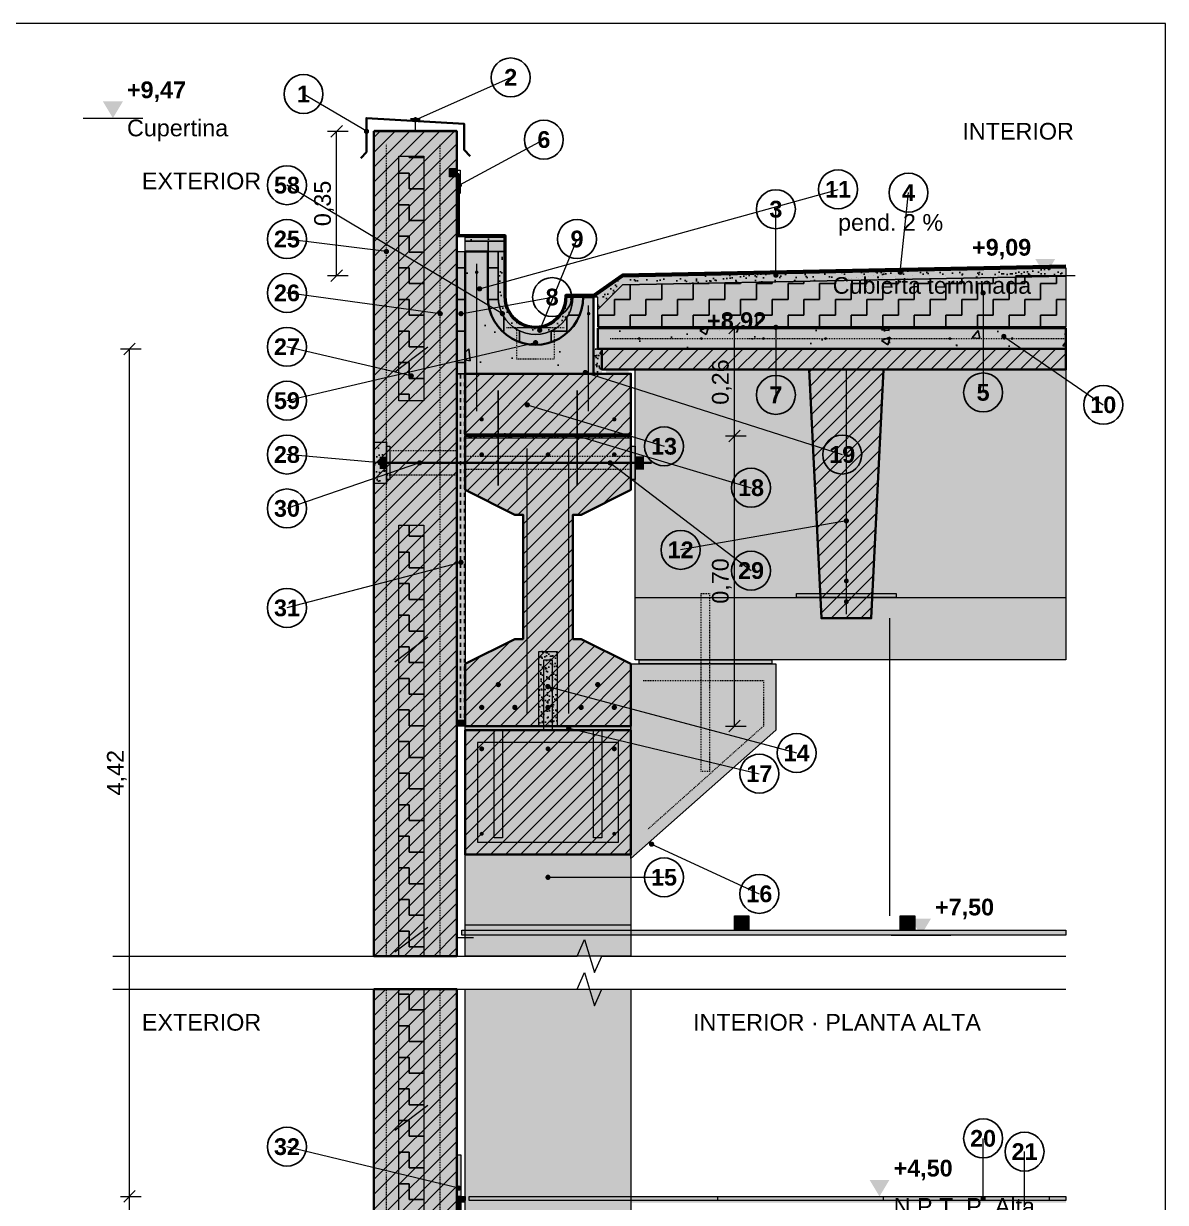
# Model space of a CAD drawing. Header units: millimetres. Extents: x 0 to 297, y 0 to 420.
# Drawn here: x 159.2 to 297, y 277.8 to 420 of the extents above; entities that cross this region are included whole.
import ezdxf
from ezdxf.enums import TextEntityAlignment as Align

# ---------------------------------------------------------------- set-up
doc = ezdxf.new("R2010")
doc.units = ezdxf.units.MM
doc.linetypes.add('DASHED', pattern=[1.524, 1.27, -0.254])
for name, color, linetype in [('0-MARCO-A3', 7, 'Continuous'), ('1-CORTE-ARMADURAS', 14, 'Continuous'), ('1-CORTE-CONTORNOS', 7, 'Continuous'), ('1-CORTE-OCULTO', 8, 'Continuous'), ('1-CORTE-RAYADOS', 8, 'Continuous'), ('1-CORTE-RELLENOS', 9, 'Continuous'), ('1-CORTE-VISTA', 8, 'Continuous'), ('3-COTAS-NIVELES', 7, 'Continuous'), ('3-TEXTOS', 7, 'Continuous')]:
    doc.layers.add(name, color=color, linetype=linetype)
doc.styles.add('ARIAL', font='arial.ttf')
doc.styles.add('ARIAL-NEGRITA', font='arialbd.ttf')

msp = doc.modelspace()

# ---------------------------------------------------------------- hatches: boundary and pattern name
at = {"layer": '1-CORTE-ARMADURAS', "true_color": 0x7a1f1f}
h = msp.add_hatch(color=26, dxfattribs=at)
h.dxf.hatch_style = 1
edge = h.paths.add_edge_path()
edge.add_arc((213.9, 390), 0.22, 0, 360)
h = msp.add_hatch(color=26, dxfattribs=at)
h.dxf.hatch_style = 1
edge = h.paths.add_edge_path()
edge.add_arc((227.4, 385), 0.22, 0, 360)
h = msp.add_hatch(color=26, dxfattribs=at)
h.dxf.hatch_style = 1
edge = h.paths.add_edge_path()
edge.add_arc((233.5, 382), 0.17, 0, 360)
h = msp.add_hatch(color=26, dxfattribs=at)
h.dxf.hatch_style = 1
edge = h.paths.add_edge_path()
edge.add_arc((241, 382), 0.17, 0, 360)
h = msp.add_hatch(color=26, dxfattribs=at)
h.dxf.hatch_style = 1
edge = h.paths.add_edge_path()
edge.add_arc((248.5, 382), 0.17, 0, 360)
h = msp.add_hatch(color=26, dxfattribs=at)
h.dxf.hatch_style = 1
edge = h.paths.add_edge_path()
edge.add_arc((256, 382), 0.17, 0, 360)
h = msp.add_hatch(color=26, dxfattribs=at)
h.dxf.hatch_style = 1
edge = h.paths.add_edge_path()
edge.add_arc((263.5, 382), 0.17, 0, 360)
h = msp.add_hatch(color=26, dxfattribs=at)
h.dxf.hatch_style = 1
edge = h.paths.add_edge_path()
edge.add_arc((271, 382), 0.17, 0, 360)
h = msp.add_hatch(color=26, dxfattribs=at)
h.dxf.hatch_style = 1
edge = h.paths.add_edge_path()
edge.add_arc((278.5, 382), 0.17, 0, 360)
h = msp.add_hatch(color=26, dxfattribs=at)
h.dxf.hatch_style = 1
edge = h.paths.add_edge_path()
edge.add_arc((214.5, 372.25), 0.26, 0, 360)
h = msp.add_hatch(color=26, dxfattribs=at)
h.dxf.hatch_style = 1
edge = h.paths.add_edge_path()
edge.add_arc((230.5, 372.25), 0.26, 0, 360)
h = msp.add_hatch(color=26, dxfattribs=at)
h.dxf.hatch_style = 1
edge = h.paths.add_edge_path()
edge.add_arc((214.5, 368), 0.28, 0, 360)
h = msp.add_hatch(color=26, dxfattribs=at)
h.dxf.hatch_style = 1
edge = h.paths.add_edge_path()
edge.add_arc((222.5, 368), 0.28, 0, 360)
h = msp.add_hatch(color=26, dxfattribs=at)
h.dxf.hatch_style = 1
edge = h.paths.add_edge_path()
edge.add_arc((230.5, 368), 0.28, 0, 360)
at = {"layer": '1-CORTE-ARMADURAS', "true_color": 0x000000}
h = msp.add_hatch(color=18, dxfattribs=at)
h.dxf.hatch_style = 1
edge = h.paths.add_edge_path()
edge.add_arc((258.5, 352.75), 0.3, 0, 360)
h = msp.add_hatch(color=18, dxfattribs=at)
h.dxf.hatch_style = 1
edge = h.paths.add_edge_path()
edge.add_arc((258.5, 350.25), 0.3, 0, 360)
h = msp.add_hatch(color=18, dxfattribs=at)
h.dxf.hatch_style = 1
edge = h.paths.add_edge_path()
edge.add_arc((216.5, 340.25), 0.32, 0, 360)
h = msp.add_hatch(color=18, dxfattribs=at)
h.dxf.hatch_style = 1
edge = h.paths.add_edge_path()
edge.add_arc((228.5, 340.25), 0.32, 0, 360)
h = msp.add_hatch(color=18, dxfattribs=at)
h.dxf.hatch_style = 1
edge = h.paths.add_edge_path()
edge.add_arc((214.5, 337.5), 0.32, 0, 360)
h = msp.add_hatch(color=18, dxfattribs=at)
h.dxf.hatch_style = 1
edge = h.paths.add_edge_path()
edge.add_arc((218.5, 337.5), 0.32, 0, 360)
h = msp.add_hatch(color=18, dxfattribs=at)
h.dxf.hatch_style = 1
edge = h.paths.add_edge_path()
edge.add_arc((222.5, 337.5), 0.32, 0, 360)
h = msp.add_hatch(color=18, dxfattribs=at)
h.dxf.hatch_style = 1
edge = h.paths.add_edge_path()
edge.add_arc((226.5, 337.5), 0.32, 0, 360)
h = msp.add_hatch(color=18, dxfattribs=at)
h.dxf.hatch_style = 1
edge = h.paths.add_edge_path()
edge.add_arc((230.5, 337.5), 0.32, 0, 360)
at = {"layer": '1-CORTE-ARMADURAS', "true_color": 0x7a1f1f}
h = msp.add_hatch(color=26, dxfattribs=at)
h.dxf.hatch_style = 1
edge = h.paths.add_edge_path()
edge.add_arc((214.5, 332.5), 0.3, 0, 360)
h = msp.add_hatch(color=26, dxfattribs=at)
h.dxf.hatch_style = 1
edge = h.paths.add_edge_path()
edge.add_arc((222.5, 332.5), 0.3, 0, 360)
h = msp.add_hatch(color=26, dxfattribs=at)
h.dxf.hatch_style = 1
edge = h.paths.add_edge_path()
edge.add_arc((230.5, 332.5), 0.3, 0, 360)
h = msp.add_hatch(color=26, dxfattribs=at)
h.dxf.hatch_style = 1
edge = h.paths.add_edge_path()
edge.add_arc((214.5, 322.25), 0.24, 0, 360)
h = msp.add_hatch(color=26, dxfattribs=at)
h.dxf.hatch_style = 1
edge = h.paths.add_edge_path()
edge.add_arc((230.5, 322.25), 0.24, 0, 360)
at = {"layer": '1-CORTE-RAYADOS'}
h = msp.add_hatch(dxfattribs=at)
h.set_pattern_fill('ANSI31', color=8, scale=0.4)
h.paths.add_polyline_path([(201.5, 407), (211.5, 407), (211.5, 307.5), (201.5, 307.5)])
h = msp.add_hatch(dxfattribs=at)
h.set_pattern_fill('ZIGZAG', color=8, scale=0.3, angle=90)
h.paths.add_polyline_path([(204.5, 404), (207.5, 404), (207.5, 374.5), (204.5, 374.5)])
h = msp.add_hatch(dxfattribs=at)
h.set_pattern_fill('AR-SAND', color=8, scale=0.03)
h.paths.add_polyline_path([(212.5, 394.25), (217.25, 394.25), (217.25, 393.75), (212.5, 393.75)])
h = msp.add_hatch(dxfattribs=at)
h.set_pattern_fill('ZIGZAG', color=8, scale=0.3)
h.paths.add_polyline_path([(212.5, 393.75), (217.25, 393.75), (217.25, 392.5), (212.5, 392.5)])
h = msp.add_hatch(dxfattribs=at)
h.set_pattern_fill('ZIGZAG', color=8, scale=0.3, angle=90)
h.paths.add_polyline_path([(211.5, 392.5), (212.5, 392.5), (212.5, 377.75), (211.5, 377.75)])
h = msp.add_hatch(dxfattribs=at)
h.set_pattern_fill('AR-CONC', color=8, scale=0.06)
h.paths.add_polyline_path([(212.5, 392.5), (215.25, 392.5), (215.25, 387), (215.3, 386.25), (215.45, 385.51), (215.69, 384.8), (216.02, 384.12), (216.44, 383.5), (216.93, 382.93), (217.5, 382.44), (218.12, 382.02), (218.8, 381.69), (219.51, 381.45), (220.25, 381.3), (221, 381.25), (221.75, 381.3), (222.49, 381.45), (223.2, 381.69), (223.88, 382.02), (224.5, 382.44), (225.07, 382.93), (225.56, 383.5), (225.98, 384.12), (226.31, 384.8), (226.55, 385.51), (226.7, 386.25), (226.75, 387), (228, 387), (228, 377.75), (212.5, 377.75)])
h = msp.add_hatch(dxfattribs=at)
h.set_pattern_fill('ZIGZAG', color=8, scale=0.3)
h.paths.add_polyline_path([(226.7, 386.25), (226.55, 385.51), (226.31, 384.8), (225.98, 384.12), (225.56, 383.5), (225.07, 382.93), (224.5, 382.44), (223.88, 382.02), (223.2, 381.69), (222.49, 381.45), (221.75, 381.3), (221, 381.25), (220.25, 381.3), (219.51, 381.45), (218.8, 381.69), (218.12, 382.02), (217.5, 382.44), (216.93, 382.93), (216.44, 383.5), (216.02, 384.12), (215.69, 384.8), (215.45, 385.51), (215.3, 386.25), (215.25, 387), (215.25, 392.5), (216.5, 392.5), (216.5, 387), (216.54, 386.41), (216.65, 385.84), (216.84, 385.28), (217.1, 384.75), (217.43, 384.26), (217.82, 383.82), (218.26, 383.43), (218.75, 383.1), (219.28, 382.84), (219.84, 382.65), (220.41, 382.54), (221, 382.5), (221.59, 382.54), (222.16, 382.65), (222.72, 382.84), (223.25, 383.1), (223.74, 383.43), (224.18, 383.82), (224.57, 384.26), (224.9, 384.75), (225.16, 385.28), (225.35, 385.84), (225.46, 386.41), (225.5, 387), (226.75, 387)])
h = msp.add_hatch(dxfattribs=at)
h.set_pattern_fill('AR-SAND', color=8, scale=0.03)
h.paths.add_polyline_path([(225.46, 386.41), (225.35, 385.84), (225.16, 385.28), (224.9, 384.75), (224.57, 384.26), (224.18, 383.82), (223.74, 383.43), (223.25, 383.1), (222.72, 382.84), (222.16, 382.65), (221.59, 382.54), (221, 382.5), (220.41, 382.54), (219.84, 382.65), (219.28, 382.84), (218.75, 383.1), (218.26, 383.43), (217.82, 383.82), (217.43, 384.26), (217.1, 384.75), (216.84, 385.28), (216.65, 385.84), (216.54, 386.41), (216.5, 387), (216.5, 392.5), (217.25, 392.5), (217.25, 387), (217.28, 386.51), (217.38, 386.03), (217.54, 385.56), (217.75, 385.12), (218.02, 384.72), (218.35, 384.35), (218.72, 384.02), (219.12, 383.75), (219.56, 383.54), (220.03, 383.38), (220.51, 383.28), (221, 383.25), (221.49, 383.28), (221.97, 383.38), (222.44, 383.54), (222.88, 383.75), (223.28, 384.02), (223.65, 384.35), (223.98, 384.72), (224.25, 385.12), (224.46, 385.56), (224.62, 386.03), (224.72, 386.51), (224.75, 387), (225.5, 387)])
h = msp.add_hatch(dxfattribs=at)
h.set_pattern_fill('AR-SAND', color=8, scale=0.03)
h.paths.add_polyline_path([(228.5, 387), (228, 387), (231.5, 389.46), (285, 390.53), (285, 389.53), (231.5, 388.46), (228.5, 385.5)])
h = msp.add_hatch(dxfattribs=at)
h.set_pattern_fill('ZIGZAG', color=8, scale=0.3)
h.paths.add_polyline_path([(228.5, 385.5), (231.5, 388.46), (285, 389.53), (285, 383.4), (228.5, 383.4)])
h = msp.add_hatch(dxfattribs=at)
h.set_pattern_fill('AR-CONC', color=8, scale=0.06)
h.paths.add_polyline_path([(228.5, 383.25), (285, 383.25), (285, 380.75), (228.5, 380.75)])
h = msp.add_hatch(dxfattribs=at)
h.set_pattern_fill('AR-SAND', color=8, scale=0.02)
h.paths.add_polyline_path([(228, 380.75), (229, 380.75), (229, 377.75), (228, 377.75)])
h = msp.add_hatch(dxfattribs=at)
h.set_pattern_fill('ANSI31', color=8, scale=0.4)
h.paths.add_polyline_path([(229, 380.75), (285, 380.75), (285, 378.25), (229, 378.25)])
h = msp.add_hatch(dxfattribs=at)
h.set_pattern_fill('INSUL', color=8, scale=0.15, angle=90)
h.paths.add_polyline_path([(211.5, 377.75), (212.5, 377.75), (212.5, 335.25), (211.5, 335.25)])
h = msp.add_hatch(dxfattribs=at)
h.set_pattern_fill('ANSI31', color=8, scale=0.4)
h.paths.add_polyline_path([(212.5, 377.75), (232.5, 377.75), (232.5, 370.4), (212.5, 370.4)])
h = msp.add_hatch(dxfattribs=at)
h.set_pattern_fill('ANSI31', color=8, scale=0.4)
h.paths.add_polyline_path([(263, 378.25), (261.5, 348.25), (255.5, 348.25), (254, 378.25)])
h = msp.add_hatch(dxfattribs=at)
h.set_pattern_fill('AR-SAND', color=8, scale=0.02)
h.paths.add_polyline_path([(212.5, 370.5), (232.5, 370.5), (232.5, 370), (212.5, 370)])
h = msp.add_hatch(dxfattribs=at)
h.set_pattern_fill('ANSI31', color=8, scale=0.4)
h.paths.add_polyline_path([(212.5, 342.75), (218.5, 345.75), (219.5, 345.75), (219.5, 360.75), (218.5, 360.75), (212.5, 363.75), (212.5, 370.25), (232.5, 370.25), (232.5, 363.75), (226.5, 360.75), (225.5, 360.75), (225.5, 345.75), (226.5, 345.75), (232.5, 342.75), (232.5, 335.25), (212.5, 335.25)])
h = msp.add_hatch(dxfattribs=at)
h.set_pattern_fill('AR-SAND', color=8, scale=0.03)
h.paths.add_polyline_path([(201.5, 369.5), (203, 369.5), (203, 364.5), (201.5, 364.5)])
h = msp.add_hatch(dxfattribs=at)
h.set_pattern_fill('ZIGZAG', color=8, scale=0.3, angle=90)
h.paths.add_polyline_path([(204.5, 359.5), (207.5, 359.5), (207.5, 307.5), (204.5, 307.5)])
h = msp.add_hatch(dxfattribs=at)
h.set_pattern_fill('AR-SAND', color=8, scale=0.02)
h.paths.add_polyline_path([(221.4, 344.25), (223.6, 344.25), (223.6, 335.25), (221.4, 335.25)])
h = msp.add_hatch(dxfattribs=at)
h.set_pattern_fill('ANSI31', color=8, scale=0.4)
h.paths.add_polyline_path([(212.5, 334.75), (232.5, 334.75), (232.5, 319.75), (212.5, 319.75)])
h = msp.add_hatch(dxfattribs=at)
h.set_pattern_fill('ANSI31', color=8, scale=0.4)
h.paths.add_polyline_path([(201.5, 303.5), (211.5, 303.5), (211.5, 202.5), (201.5, 202.5)])
h = msp.add_hatch(dxfattribs=at)
h.set_pattern_fill('ZIGZAG', color=8, scale=0.3, angle=90)
h.paths.add_polyline_path([(204.5, 303.5), (207.5, 303.5), (207.5, 268), (204.5, 268)])
h = msp.add_hatch(dxfattribs=at)
h.set_pattern_fill('ZIGZAG', color=8, scale=0.3, angle=90)
h.paths.add_polyline_path([(211.5, 278.5), (212, 278.5), (212, 276.75), (211.5, 276.75)])
at = {"layer": '1-CORTE-RELLENOS', "true_color": 0x222222}
h = msp.add_hatch(color=250, dxfattribs=at)
h.dxf.hatch_style = 1
h.paths.add_polyline_path([(205.9, 408.6), (207.1, 408.6), (207.1, 408.3), (205.9, 408.3)])
at = {"layer": '1-CORTE-RELLENOS', "true_color": 0x888888}
h = msp.add_hatch(color=252, dxfattribs=at)
h.dxf.hatch_style = 1
h.paths.add_polyline_path([(201.5, 407.3), (211.5, 407.3), (211.5, 407), (201.5, 407)])
at = {"layer": '1-CORTE-RELLENOS', "true_color": 0xd3d6d9}
h = msp.add_hatch(color=254, dxfattribs=at)
h.dxf.hatch_style = 1
h.paths.add_polyline_path([(201.5, 407), (211.5, 407), (211.5, 307.5), (201.5, 307.5)])
at = {"layer": '1-CORTE-RELLENOS', "true_color": 0xfff5bf}
h = msp.add_hatch(color=254, dxfattribs=at)
h.dxf.hatch_style = 1
h.paths.add_polyline_path([(204.5, 404), (207.5, 404), (207.5, 374.5), (204.5, 374.5)])
at = {"layer": '1-CORTE-RELLENOS', "true_color": 0x222222}
h = msp.add_hatch(color=250, dxfattribs=at)
h.dxf.hatch_style = 1
h.paths.add_polyline_path([(210.65, 402.45), (211.45, 402.45), (211.45, 401.55), (210.65, 401.55)])
at = {"layer": '1-CORTE-RELLENOS', "true_color": 0xe9e9e9}
h = msp.add_hatch(color=254, dxfattribs=at)
h.dxf.hatch_style = 1
h.paths.add_polyline_path([(212.5, 394.25), (217.25, 394.25), (217.25, 393.75), (212.5, 393.75)])
at = {"layer": '1-CORTE-RELLENOS', "true_color": 0xfff5bf}
h = msp.add_hatch(color=254, dxfattribs=at)
h.dxf.hatch_style = 1
h.paths.add_polyline_path([(212.5, 393.75), (217.25, 393.75), (217.25, 392.5), (212.5, 392.5)])
h = msp.add_hatch(color=254, dxfattribs=at)
h.dxf.hatch_style = 1
h.paths.add_polyline_path([(211.5, 392.5), (212.5, 392.5), (212.5, 377.75), (211.5, 377.75)])
at = {"layer": '1-CORTE-RELLENOS', "true_color": 0xdedad2}
h = msp.add_hatch(color=254, dxfattribs=at)
h.dxf.hatch_style = 1
h.paths.add_polyline_path([(212.5, 392.5), (215.25, 392.5), (215.25, 387), (215.3, 386.25), (215.45, 385.51), (215.69, 384.8), (216.02, 384.12), (216.44, 383.5), (216.93, 382.93), (217.5, 382.44), (218.12, 382.02), (218.8, 381.69), (219.51, 381.45), (220.25, 381.3), (221, 381.25), (221.75, 381.3), (222.49, 381.45), (223.2, 381.69), (223.88, 382.02), (224.5, 382.44), (225.07, 382.93), (225.56, 383.5), (225.98, 384.12), (226.31, 384.8), (226.55, 385.51), (226.7, 386.25), (226.75, 387), (228, 387), (228, 377.75), (212.5, 377.75)])
at = {"layer": '1-CORTE-RELLENOS', "true_color": 0xfff5bf}
h = msp.add_hatch(color=254, dxfattribs=at)
h.dxf.hatch_style = 1
h.paths.add_polyline_path([(226.7, 386.25), (226.55, 385.51), (226.31, 384.8), (225.98, 384.12), (225.56, 383.5), (225.07, 382.93), (224.5, 382.44), (223.88, 382.02), (223.2, 381.69), (222.49, 381.45), (221.75, 381.3), (221, 381.25), (220.25, 381.3), (219.51, 381.45), (218.8, 381.69), (218.12, 382.02), (217.5, 382.44), (216.93, 382.93), (216.44, 383.5), (216.02, 384.12), (215.69, 384.8), (215.45, 385.51), (215.3, 386.25), (215.25, 387), (215.25, 392.5), (216.5, 392.5), (216.5, 387), (216.54, 386.41), (216.65, 385.84), (216.84, 385.28), (217.1, 384.75), (217.43, 384.26), (217.82, 383.82), (218.26, 383.43), (218.75, 383.1), (219.28, 382.84), (219.84, 382.65), (220.41, 382.54), (221, 382.5), (221.59, 382.54), (222.16, 382.65), (222.72, 382.84), (223.25, 383.1), (223.74, 383.43), (224.18, 383.82), (224.57, 384.26), (224.9, 384.75), (225.16, 385.28), (225.35, 385.84), (225.46, 386.41), (225.5, 387), (226.75, 387)])
at = {"layer": '1-CORTE-RELLENOS', "true_color": 0xe9e9e9}
h = msp.add_hatch(color=254, dxfattribs=at)
h.dxf.hatch_style = 1
h.paths.add_polyline_path([(225.46, 386.41), (225.35, 385.84), (225.16, 385.28), (224.9, 384.75), (224.57, 384.26), (224.18, 383.82), (223.74, 383.43), (223.25, 383.1), (222.72, 382.84), (222.16, 382.65), (221.59, 382.54), (221, 382.5), (220.41, 382.54), (219.84, 382.65), (219.28, 382.84), (218.75, 383.1), (218.26, 383.43), (217.82, 383.82), (217.43, 384.26), (217.1, 384.75), (216.84, 385.28), (216.65, 385.84), (216.54, 386.41), (216.5, 387), (216.5, 392.5), (217.25, 392.5), (217.25, 387), (217.28, 386.51), (217.38, 386.03), (217.54, 385.56), (217.75, 385.12), (218.02, 384.72), (218.35, 384.35), (218.72, 384.02), (219.12, 383.75), (219.56, 383.54), (220.03, 383.38), (220.51, 383.28), (221, 383.25), (221.49, 383.28), (221.97, 383.38), (222.44, 383.54), (222.88, 383.75), (223.28, 384.02), (223.65, 384.35), (223.98, 384.72), (224.25, 385.12), (224.46, 385.56), (224.62, 386.03), (224.72, 386.51), (224.75, 387), (225.5, 387)])
h = msp.add_hatch(color=254, dxfattribs=at)
h.dxf.hatch_style = 1
h.paths.add_polyline_path([(228.5, 387), (228, 387), (231.5, 389.46), (285, 390.53), (285, 389.53), (231.5, 388.46), (228.5, 385.5)])
at = {"layer": '1-CORTE-RELLENOS', "true_color": 0xfff5bf}
h = msp.add_hatch(color=254, dxfattribs=at)
h.dxf.hatch_style = 1
h.paths.add_polyline_path([(228.5, 385.5), (231.5, 388.46), (285, 389.53), (285, 383.4), (228.5, 383.4)])
at = {"layer": '1-CORTE-RELLENOS', "true_color": 0x000000}
h = msp.add_hatch(color=18, dxfattribs=at)
h.dxf.hatch_style = 1
h.paths.add_polyline_path([(228.5, 383.4), (285, 383.4), (285, 383.25), (228.5, 383.25)])
at = {"layer": '1-CORTE-RELLENOS', "true_color": 0xdedad2}
h = msp.add_hatch(color=254, dxfattribs=at)
h.dxf.hatch_style = 1
h.paths.add_polyline_path([(228.5, 383.25), (285, 383.25), (285, 380.75), (228.5, 380.75)])
at = {"layer": '1-CORTE-RELLENOS', "true_color": 0xbdbdbd}
h = msp.add_hatch(color=9, dxfattribs=at)
h.dxf.hatch_style = 1
h.paths.add_polyline_path([(228, 380.75), (229, 380.75), (229, 377.75), (228, 377.75)])
at = {"layer": '1-CORTE-RELLENOS', "true_color": 0xd3d6d9}
h = msp.add_hatch(color=254, dxfattribs=at)
h.dxf.hatch_style = 1
h.paths.add_polyline_path([(229, 380.75), (285, 380.75), (285, 378.25), (229, 378.25)])
at = {"layer": '1-CORTE-RELLENOS', "true_color": 0xfbe2a8}
h = msp.add_hatch(color=41, dxfattribs=at)
h.dxf.hatch_style = 1
h.paths.add_polyline_path([(211.5, 377.75), (212.5, 377.75), (212.5, 335.25), (211.5, 335.25)])
at = {"layer": '1-CORTE-RELLENOS', "true_color": 0xd3d6d9}
h = msp.add_hatch(color=254, dxfattribs=at)
h.dxf.hatch_style = 1
h.paths.add_polyline_path([(212.5, 377.75), (232.5, 377.75), (232.5, 370.4), (212.5, 370.4)])
at = {"layer": '1-CORTE-RELLENOS', "true_color": 0x111111}
h = msp.add_hatch(color=250, dxfattribs=at)
h.dxf.hatch_style = 1
h.paths.add_polyline_path([(229.5, 378.25), (232.25, 378.25), (232.25, 377.75), (229.5, 377.75)])
at = {"layer": '1-CORTE-RELLENOS', "true_color": 0xe9ebed}
h = msp.add_hatch(color=7, dxfattribs=at)
h.dxf.hatch_style = 1
h.paths.add_polyline_path([(233, 378.25), (285, 378.25), (285, 343.25), (233, 343.25)])
at = {"layer": '1-CORTE-RELLENOS', "true_color": 0xd3d6d9}
h = msp.add_hatch(color=254, dxfattribs=at)
h.dxf.hatch_style = 1
h.paths.add_polyline_path([(263, 378.25), (261.5, 348.25), (255.5, 348.25), (254, 378.25)])
at = {"layer": '1-CORTE-RELLENOS', "true_color": 0xbdbdbd}
h = msp.add_hatch(color=9, dxfattribs=at)
h.dxf.hatch_style = 1
h.paths.add_polyline_path([(212.5, 370.5), (232.5, 370.5), (232.5, 370), (212.5, 370)])
at = {"layer": '1-CORTE-RELLENOS', "true_color": 0xd3d6d9}
h = msp.add_hatch(color=254, dxfattribs=at)
h.dxf.hatch_style = 1
h.paths.add_polyline_path([(212.5, 342.75), (218.5, 345.75), (219.5, 345.75), (219.5, 360.75), (218.5, 360.75), (212.5, 363.75), (212.5, 370.25), (232.5, 370.25), (232.5, 363.75), (226.5, 360.75), (225.5, 360.75), (225.5, 345.75), (226.5, 345.75), (232.5, 342.75), (232.5, 335.25), (212.5, 335.25)])
at = {"layer": '1-CORTE-RELLENOS', "true_color": 0xe9e9e9}
h = msp.add_hatch(color=254, dxfattribs=at)
h.dxf.hatch_style = 1
h.paths.add_polyline_path([(201.5, 369.5), (203, 369.5), (203, 364.5), (201.5, 364.5)])
at = {"layer": '1-CORTE-RELLENOS', "true_color": 0x3b3b3b}
h = msp.add_hatch(color=250, dxfattribs=at)
h.dxf.hatch_style = 1
h.paths.add_polyline_path([(203, 369), (203.4, 369), (203.4, 365), (203, 365)])
at = {"layer": '1-CORTE-RELLENOS', "true_color": 0x111111}
h = msp.add_hatch(color=250, dxfattribs=at)
h.dxf.hatch_style = 1
h.paths.add_polyline_path([(211.6, 369), (212.4, 369), (212.4, 365), (211.6, 365)])
at = {"layer": '1-CORTE-RELLENOS', "true_color": 0x3b3b3b}
h = msp.add_hatch(color=250, dxfattribs=at)
h.dxf.hatch_style = 1
h.paths.add_polyline_path([(232.5, 369), (233, 369), (233, 365), (232.5, 365)])
at = {"layer": '1-CORTE-RELLENOS', "true_color": 0x222222}
h = msp.add_hatch(color=250, dxfattribs=at)
h.dxf.hatch_style = 1
h.paths.add_polyline_path([(202.2, 367.75), (203, 367.75), (203, 366.25), (202.2, 366.25)])
h = msp.add_hatch(color=250, dxfattribs=at)
h.dxf.hatch_style = 1
h.paths.add_polyline_path([(233, 367.8), (234.1, 367.8), (234.1, 366.2), (233, 366.2)])
at = {"layer": '1-CORTE-RELLENOS', "true_color": 0xfff5bf}
h = msp.add_hatch(color=254, dxfattribs=at)
h.dxf.hatch_style = 1
h.paths.add_polyline_path([(204.5, 359.5), (207.5, 359.5), (207.5, 307.5), (204.5, 307.5)])
at = {"layer": '1-CORTE-RELLENOS', "true_color": 0x111111}
h = msp.add_hatch(color=250, dxfattribs=at)
h.dxf.hatch_style = 1
h.paths.add_polyline_path([(252.5, 351.25), (264.5, 351.25), (264.5, 350.75), (252.5, 350.75)])
at = {"layer": '1-CORTE-RELLENOS', "true_color": 0xbdbdbd}
h = msp.add_hatch(color=9, dxfattribs=at)
h.dxf.hatch_style = 1
h.paths.add_polyline_path([(221.4, 344.25), (223.6, 344.25), (223.6, 335.25), (221.4, 335.25)])
at = {"layer": '1-CORTE-RELLENOS', "true_color": 0x3b3b3b}
h = msp.add_hatch(color=250, dxfattribs=at)
h.dxf.hatch_style = 1
h.paths.add_polyline_path([(222, 343.25), (223, 343.25), (223, 334.75), (222, 334.75)])
at = {"layer": '1-CORTE-RELLENOS', "true_color": 0x111111}
h = msp.add_hatch(color=250, dxfattribs=at)
h.dxf.hatch_style = 1
h.paths.add_polyline_path([(233.5, 343.25), (249.5, 343.25), (249.5, 342.75), (233.5, 342.75)])
at = {"layer": '1-CORTE-RELLENOS', "true_color": 0xe3e6e8}
h = msp.add_hatch(color=254, dxfattribs=at)
h.dxf.hatch_style = 1
h.paths.add_polyline_path([(250, 342.75), (250, 334.75), (232.5, 319.25), (232.5, 342.75)])
at = {"layer": '1-CORTE-RELLENOS', "true_color": 0x111111}
h = msp.add_hatch(color=250, dxfattribs=at)
h.dxf.hatch_style = 1
h.paths.add_polyline_path([(211.5, 336), (212.5, 336), (212.5, 335.25), (211.5, 335.25)])
h = msp.add_hatch(color=250, dxfattribs=at)
h.dxf.hatch_style = 1
h.paths.add_polyline_path([(212.5, 335.25), (232.5, 335.25), (232.5, 334.75), (212.5, 334.75)])
at = {"layer": '1-CORTE-RELLENOS', "true_color": 0xd3d6d9}
h = msp.add_hatch(color=254, dxfattribs=at)
h.dxf.hatch_style = 1
h.paths.add_polyline_path([(212.5, 334.75), (232.5, 334.75), (232.5, 319.75), (212.5, 319.75)])
at = {"layer": '1-CORTE-RELLENOS', "true_color": 0x3b3b3b}
h = msp.add_hatch(color=250, dxfattribs=at)
h.dxf.hatch_style = 1
h.paths.add_polyline_path([(216, 334.75), (217, 334.75), (217, 321.75), (216, 321.75)])
h = msp.add_hatch(color=250, dxfattribs=at)
h.dxf.hatch_style = 1
h.paths.add_polyline_path([(228, 334.75), (229, 334.75), (229, 321.75), (228, 321.75)])
at = {"layer": '1-CORTE-RELLENOS', "true_color": 0xeceeef}
h = msp.add_hatch(color=7, dxfattribs=at)
h.dxf.hatch_style = 1
h.paths.add_polyline_path([(212.5, 319.75), (232.5, 319.75), (232.5, 307.5), (212.5, 307.5)])
at = {"layer": '1-CORTE-RELLENOS', "true_color": 0x9aa3ab}
h = msp.add_hatch(color=253, dxfattribs=at)
h.dxf.hatch_style = 1
h.paths.add_polyline_path([(245, 312.35), (246.75, 312.35), (246.75, 310.62), (245, 310.62)])
h = msp.add_hatch(color=253, dxfattribs=at)
h.dxf.hatch_style = 1
h.paths.add_polyline_path([(265, 312.35), (266.75, 312.35), (266.75, 310.62), (265, 310.62)])
at = {"layer": '1-CORTE-RELLENOS', "true_color": 0xf2f2f2}
h = msp.add_hatch(color=7, dxfattribs=at)
h.dxf.hatch_style = 1
h.paths.add_polyline_path([(212.1, 310.62), (285, 310.62), (285, 310), (212.1, 310)])
at = {"layer": '1-CORTE-RELLENOS', "true_color": 0xd3d6d9}
h = msp.add_hatch(color=254, dxfattribs=at)
h.dxf.hatch_style = 1
h.paths.add_polyline_path([(201.5, 303.5), (211.5, 303.5), (211.5, 202.5), (201.5, 202.5)])
at = {"layer": '1-CORTE-RELLENOS', "true_color": 0xfff5bf}
h = msp.add_hatch(color=254, dxfattribs=at)
h.dxf.hatch_style = 1
h.paths.add_polyline_path([(204.5, 303.5), (207.5, 303.5), (207.5, 268), (204.5, 268)])
at = {"layer": '1-CORTE-RELLENOS', "true_color": 0xeceeef}
h = msp.add_hatch(color=7, dxfattribs=at)
h.dxf.hatch_style = 1
h.paths.add_polyline_path([(212.5, 303.5), (232.5, 303.5), (232.5, 276.75), (212.5, 276.75)])
at = {"layer": '1-CORTE-RELLENOS', "true_color": 0xcdbb9c}
h = msp.add_hatch(color=9, dxfattribs=at)
h.dxf.hatch_style = 1
h.paths.add_polyline_path([(211.5, 283.5), (212, 283.5), (212, 278.5), (211.5, 278.5)])
at = {"layer": '1-CORTE-RELLENOS', "true_color": 0xfff5bf}
h = msp.add_hatch(color=254, dxfattribs=at)
h.dxf.hatch_style = 1
h.paths.add_polyline_path([(211.5, 278.5), (212, 278.5), (212, 276.75), (211.5, 276.75)])
at = {"layer": '1-CORTE-RELLENOS', "true_color": 0x111111}
h = msp.add_hatch(color=250, dxfattribs=at)
h.dxf.hatch_style = 1
h.paths.add_polyline_path([(211.5, 278.5), (212, 278.5), (212, 278), (211.5, 278)])
at = {"layer": '1-CORTE-RELLENOS', "true_color": 0xcdbb9c}
h = msp.add_hatch(color=9, dxfattribs=at)
h.dxf.hatch_style = 1
h.paths.add_polyline_path([(212, 278.5), (212.5, 278.5), (212.5, 278), (212, 278)])
at = {"layer": '1-CORTE-RELLENOS', "true_color": 0x8d8d8d}
h = msp.add_hatch(color=252, dxfattribs=at)
h.dxf.hatch_style = 1
h.paths.add_polyline_path([(212, 278), (212.5, 278), (212.5, 277.75), (212, 277.75)])
at = {"layer": '1-CORTE-RELLENOS', "true_color": 0xcdbb9c}
h = msp.add_hatch(color=9, dxfattribs=at)
h.dxf.hatch_style = 1
h.paths.add_polyline_path([(213, 278.5), (285, 278.5), (285, 278), (213, 278)])
at = {"layer": '1-CORTE-RELLENOS', "true_color": 0x8d8d8d}
h = msp.add_hatch(color=252, dxfattribs=at)
h.dxf.hatch_style = 1
h.paths.add_polyline_path([(213, 278), (285, 278), (285, 277.75), (213, 277.75)])
at = {"layer": '3-COTAS-NIVELES'}
h = msp.add_hatch(color=7, dxfattribs=at)
h.dxf.hatch_style = 1
h.paths.add_polyline_path([(170, 408.6), (168.8, 410.6), (171.2, 410.6)])
h = msp.add_hatch(color=7, dxfattribs=at)
h.dxf.hatch_style = 1
h.paths.add_polyline_path([(282.5, 389.6), (281.3, 391.6), (283.7, 391.6)])
h = msp.add_hatch(color=7, dxfattribs=at)
h.dxf.hatch_style = 1
h.paths.add_polyline_path([(240, 380.75), (238.8, 382.75), (241.2, 382.75)])
h = msp.add_hatch(color=7, dxfattribs=at)
h.dxf.hatch_style = 1
h.paths.add_polyline_path([(267.5, 310), (266.3, 312), (268.7, 312)])
h = msp.add_hatch(color=7, dxfattribs=at)
h.dxf.hatch_style = 1
h.paths.add_polyline_path([(262.5, 278.5), (261.3, 280.5), (263.7, 280.5)])
at = {"layer": '3-TEXTOS', "true_color": 0x000000}
h = msp.add_hatch(color=18, dxfattribs=at)
h.dxf.hatch_style = 1
edge = h.paths.add_edge_path()
edge.add_arc((206.5, 408.4), 0.32, 0, 360)
h = msp.add_hatch(color=18, dxfattribs=at)
h.dxf.hatch_style = 1
edge = h.paths.add_edge_path()
edge.add_arc((200.6, 407), 0.32, 0, 360)
h = msp.add_hatch(color=18, dxfattribs=at)
h.dxf.hatch_style = 1
edge = h.paths.add_edge_path()
edge.add_arc((211.8, 400.5), 0.32, 0, 360)
h = msp.add_hatch(color=18, dxfattribs=at)
h.dxf.hatch_style = 1
edge = h.paths.add_edge_path()
edge.add_arc((203, 392.5), 0.32, 0, 360)
h = msp.add_hatch(color=18, dxfattribs=at)
h.dxf.hatch_style = 1
edge = h.paths.add_edge_path()
edge.add_arc((250, 389.65), 0.32, 0, 360)
h = msp.add_hatch(color=18, dxfattribs=at)
h.dxf.hatch_style = 1
edge = h.paths.add_edge_path()
edge.add_arc((265, 390), 0.32, 0, 360)
h = msp.add_hatch(color=18, dxfattribs=at)
h.dxf.hatch_style = 1
edge = h.paths.add_edge_path()
edge.add_arc((214.25, 388), 0.32, 0, 360)
h = msp.add_hatch(color=18, dxfattribs=at)
h.dxf.hatch_style = 1
edge = h.paths.add_edge_path()
edge.add_arc((275, 387.5), 0.32, 0, 360)
h = msp.add_hatch(color=18, dxfattribs=at)
h.dxf.hatch_style = 1
edge = h.paths.add_edge_path()
edge.add_arc((209.5, 385), 0.32, 0, 360)
h = msp.add_hatch(color=18, dxfattribs=at)
h.dxf.hatch_style = 1
edge = h.paths.add_edge_path()
edge.add_arc((212, 385), 0.32, 0, 360)
h = msp.add_hatch(color=18, dxfattribs=at)
h.dxf.hatch_style = 1
edge = h.paths.add_edge_path()
edge.add_arc((217, 385), 0.32, 0, 360)
h = msp.add_hatch(color=18, dxfattribs=at)
h.dxf.hatch_style = 1
edge = h.paths.add_edge_path()
edge.add_arc((221.5, 383), 0.32, 0, 360)
h = msp.add_hatch(color=18, dxfattribs=at)
h.dxf.hatch_style = 1
edge = h.paths.add_edge_path()
edge.add_arc((250, 383.35), 0.32, 0, 360)
h = msp.add_hatch(color=18, dxfattribs=at)
h.dxf.hatch_style = 1
edge = h.paths.add_edge_path()
edge.add_arc((221, 381.5), 0.32, 0, 360)
h = msp.add_hatch(color=18, dxfattribs=at)
h.dxf.hatch_style = 1
edge = h.paths.add_edge_path()
edge.add_arc((277.5, 382.25), 0.32, 0, 360)
h = msp.add_hatch(color=18, dxfattribs=at)
h.dxf.hatch_style = 1
edge = h.paths.add_edge_path()
edge.add_arc((206, 377.5), 0.32, 0, 360)
h = msp.add_hatch(color=18, dxfattribs=at)
h.dxf.hatch_style = 1
edge = h.paths.add_edge_path()
edge.add_arc((227, 377.9), 0.32, 0, 360)
h = msp.add_hatch(color=18, dxfattribs=at)
h.dxf.hatch_style = 1
edge = h.paths.add_edge_path()
edge.add_arc((220, 374), 0.32, 0, 360)
h = msp.add_hatch(color=18, dxfattribs=at)
h.dxf.hatch_style = 1
edge = h.paths.add_edge_path()
edge.add_arc((226, 370.25), 0.32, 0, 360)
h = msp.add_hatch(color=18, dxfattribs=at)
h.dxf.hatch_style = 1
edge = h.paths.add_edge_path()
edge.add_arc((202.25, 367), 0.32, 0, 360)
h = msp.add_hatch(color=18, dxfattribs=at)
h.dxf.hatch_style = 1
edge = h.paths.add_edge_path()
edge.add_arc((207, 367), 0.32, 0, 360)
h = msp.add_hatch(color=18, dxfattribs=at)
h.dxf.hatch_style = 1
edge = h.paths.add_edge_path()
edge.add_arc((230, 367), 0.32, 0, 360)
h = msp.add_hatch(color=18, dxfattribs=at)
h.dxf.hatch_style = 1
edge = h.paths.add_edge_path()
edge.add_arc((258.5, 360), 0.32, 0, 360)
h = msp.add_hatch(color=18, dxfattribs=at)
h.dxf.hatch_style = 1
edge = h.paths.add_edge_path()
edge.add_arc((212, 355), 0.32, 0, 360)
h = msp.add_hatch(color=18, dxfattribs=at)
h.dxf.hatch_style = 1
edge = h.paths.add_edge_path()
edge.add_arc((222.5, 340), 0.32, 0, 360)
h = msp.add_hatch(color=18, dxfattribs=at)
h.dxf.hatch_style = 1
edge = h.paths.add_edge_path()
edge.add_arc((225, 335), 0.32, 0, 360)
h = msp.add_hatch(color=18, dxfattribs=at)
h.dxf.hatch_style = 1
edge = h.paths.add_edge_path()
edge.add_arc((235, 321), 0.32, 0, 360)
h = msp.add_hatch(color=18, dxfattribs=at)
h.dxf.hatch_style = 1
edge = h.paths.add_edge_path()
edge.add_arc((222.5, 317), 0.32, 0, 360)
h = msp.add_hatch(color=18, dxfattribs=at)
h.dxf.hatch_style = 1
edge = h.paths.add_edge_path()
edge.add_arc((211.75, 279.5), 0.32, 0, 360)
h = msp.add_hatch(color=18, dxfattribs=at)
h.dxf.hatch_style = 1
edge = h.paths.add_edge_path()
edge.add_arc((275, 278.25), 0.32, 0, 360)

# ---------------------------------------------------------------- linework, layer by layer
at = {"layer": '0-MARCO-A3', "lineweight": 13}
msp.add_lwpolyline([(0, 0), (297, 0), (297, 420), (0, 420)], close=True, dxfattribs=at)
at = {"layer": '1-CORTE-ARMADURAS', "linetype": 'DASHED', "lineweight": 9, "ltscale": 0.08}
for points in [[(203, 307.5), (203, 405.5)], [(209.5, 307.5), (209.5, 405.5)], [(203, 202.5), (203, 303.5)], [(209.5, 202.5), (209.5, 303.5)]]:
    msp.add_lwpolyline(points, dxfattribs=at)
at = {"layer": '1-CORTE-ARMADURAS', "lineweight": 18}
for points in [[(213.9, 373.25), (213.9, 391)], [(227.4, 373.25), (227.4, 386)]]:
    msp.add_lwpolyline(points, dxfattribs=at)
at = {"layer": '1-CORTE-ARMADURAS', "linetype": 'DASHED', "lineweight": 13, "ltscale": 0.08}
for points in [[(230, 382), (285, 382)], [(234, 340.75), (248.5, 340.75), (248.5, 335.25), (234.5, 322.75)]]:
    msp.add_lwpolyline(points, dxfattribs=at)
at = {"layer": '1-CORTE-ARMADURAS', "lineweight": 9}
for points in [[(258.5, 348.75), (258.5, 378.25)], [(220, 336.75), (220, 368.75)], [(225, 336.75), (225, 368.75)]]:
    msp.add_lwpolyline(points, dxfattribs=at)
at = {"layer": '1-CORTE-ARMADURAS', "lineweight": 25}
for points in [[(216.5, 364.25), (216.5, 375.75)], [(226, 364.25), (226, 375.75)]]:
    msp.add_lwpolyline(points, dxfattribs=at)
at = {"layer": '1-CORTE-ARMADURAS', "lineweight": 13}
msp.add_lwpolyline([(214, 321.25), (231, 321.25), (231, 333.25), (214, 333.25), (214, 321.25)], dxfattribs=at)
at = {"layer": '1-CORTE-CONTORNOS', "lineweight": 35}
for points in [[(199.9, 403.75), (200.6, 404.5), (200.6, 408.6), (212.4, 407.9), (212.4, 404.75), (213.1, 404)], [(202, 367), (235, 367)]]:
    msp.add_lwpolyline(points, dxfattribs=at)
at = {"layer": '1-CORTE-CONTORNOS', "lineweight": 18}
for points in [[(206.5, 407), (206.5, 408.5)], [(210.7, 402.3), (211.9, 402.3), (211.9, 399.5)], [(211.5, 313.5), (211.5, 309.75), (213.5, 309.75)]]:
    msp.add_lwpolyline(points, dxfattribs=at)
at = {"layer": '1-CORTE-CONTORNOS', "lineweight": 35}
for points in [[(201.5, 407), (211.5, 407), (211.5, 307.5), (201.5, 307.5)], [(212.5, 392.5), (215.25, 392.5), (215.25, 387), (215.3, 386.25), (215.45, 385.51), (215.69, 384.8), (216.02, 384.12), (216.44, 383.5), (216.93, 382.93), (217.5, 382.44), (218.12, 382.02), (218.8, 381.69), (219.51, 381.45), (220.25, 381.3), (221, 381.25), (221.75, 381.3), (222.49, 381.45), (223.2, 381.69), (223.88, 382.02), (224.5, 382.44), (225.07, 382.93), (225.56, 383.5), (225.98, 384.12), (226.31, 384.8), (226.55, 385.51), (226.7, 386.25), (226.75, 387), (228, 387), (228, 377.75), (212.5, 377.75)], [(228.5, 383.25), (285, 383.25), (285, 380.75), (228.5, 380.75)], [(229, 380.75), (285, 380.75), (285, 378.25), (229, 378.25)], [(212.5, 377.75), (232.5, 377.75), (232.5, 370.4), (212.5, 370.4)], [(263, 378.25), (261.5, 348.25), (255.5, 348.25), (254, 378.25)], [(212.5, 342.75), (218.5, 345.75), (219.5, 345.75), (219.5, 360.75), (218.5, 360.75), (212.5, 363.75), (212.5, 370.25), (232.5, 370.25), (232.5, 363.75), (226.5, 360.75), (225.5, 360.75), (225.5, 345.75), (226.5, 345.75), (232.5, 342.75), (232.5, 335.25), (212.5, 335.25)], [(212.5, 334.75), (232.5, 334.75), (232.5, 319.75), (212.5, 319.75)], [(201.5, 303.5), (211.5, 303.5), (211.5, 202.5), (201.5, 202.5)]]:
    msp.add_lwpolyline(points, close=True, dxfattribs=at)
at = {"layer": '1-CORTE-CONTORNOS', "lineweight": 13}
for points in [[(204.5, 404), (207.5, 404), (207.5, 374.5), (204.5, 374.5)], [(201.5, 369.5), (203, 369.5), (203, 364.5), (201.5, 364.5)], [(204.5, 359.5), (207.5, 359.5), (207.5, 307.5), (204.5, 307.5)], [(204.5, 303.5), (207.5, 303.5), (207.5, 268), (204.5, 268)]]:
    msp.add_lwpolyline(points, close=True, dxfattribs=at)
at = {"layer": '1-CORTE-CONTORNOS', "lineweight": 9}
for points in [[(210.6, 402.5), (211.5, 402.5), (211.5, 401.5), (210.6, 401.5)], [(212.5, 394.25), (217.25, 394.25), (217.25, 393.75), (212.5, 393.75)], [(212.5, 393.75), (217.25, 393.75), (217.25, 392.5), (212.5, 392.5)], [(211.5, 392.5), (212.5, 392.5), (212.5, 377.75), (211.5, 377.75)], [(226.7, 386.25), (226.55, 385.51), (226.31, 384.8), (225.98, 384.12), (225.56, 383.5), (225.07, 382.93), (224.5, 382.44), (223.88, 382.02), (223.2, 381.69), (222.49, 381.45), (221.75, 381.3), (221, 381.25), (220.25, 381.3), (219.51, 381.45), (218.8, 381.69), (218.12, 382.02), (217.5, 382.44), (216.93, 382.93), (216.44, 383.5), (216.02, 384.12), (215.69, 384.8), (215.45, 385.51), (215.3, 386.25), (215.25, 387), (215.25, 392.5), (216.5, 392.5), (216.5, 387), (216.54, 386.41), (216.65, 385.84), (216.84, 385.28), (217.1, 384.75), (217.43, 384.26), (217.82, 383.82), (218.26, 383.43), (218.75, 383.1), (219.28, 382.84), (219.84, 382.65), (220.41, 382.54), (221, 382.5), (221.59, 382.54), (222.16, 382.65), (222.72, 382.84), (223.25, 383.1), (223.74, 383.43), (224.18, 383.82), (224.57, 384.26), (224.9, 384.75), (225.16, 385.28), (225.35, 385.84), (225.46, 386.41), (225.5, 387), (226.75, 387)], [(225.46, 386.41), (225.35, 385.84), (225.16, 385.28), (224.9, 384.75), (224.57, 384.26), (224.18, 383.82), (223.74, 383.43), (223.25, 383.1), (222.72, 382.84), (222.16, 382.65), (221.59, 382.54), (221, 382.5), (220.41, 382.54), (219.84, 382.65), (219.28, 382.84), (218.75, 383.1), (218.26, 383.43), (217.82, 383.82), (217.43, 384.26), (217.1, 384.75), (216.84, 385.28), (216.65, 385.84), (216.54, 386.41), (216.5, 387), (216.5, 392.5), (217.25, 392.5), (217.25, 387), (217.28, 386.51), (217.38, 386.03), (217.54, 385.56), (217.75, 385.12), (218.02, 384.72), (218.35, 384.35), (218.72, 384.02), (219.12, 383.75), (219.56, 383.54), (220.03, 383.38), (220.51, 383.28), (221, 383.25), (221.49, 383.28), (221.97, 383.38), (222.44, 383.54), (222.88, 383.75), (223.28, 384.02), (223.65, 384.35), (223.98, 384.72), (224.25, 385.12), (224.46, 385.56), (224.62, 386.03), (224.72, 386.51), (224.75, 387), (225.5, 387)], [(212.5, 370.5), (232.5, 370.5), (232.5, 370), (212.5, 370)], [(203, 369), (203.4, 369), (203.4, 365), (203, 365)], [(232.5, 369), (233, 369), (233, 365), (232.5, 365)], [(252.5, 351.25), (264.5, 351.25), (264.5, 350.75), (252.5, 350.75)], [(221.4, 344.25), (223.6, 344.25), (223.6, 335.25), (221.4, 335.25)], [(222, 343.25), (223, 343.25), (223, 334.75), (222, 334.75)], [(233.5, 343.25), (249.5, 343.25), (249.5, 342.75), (233.5, 342.75)], [(212.5, 335.25), (232.5, 335.25), (232.5, 334.75), (212.5, 334.75)], [(216, 334.75), (217, 334.75), (217, 321.75), (216, 321.75)], [(228, 334.75), (229, 334.75), (229, 321.75), (228, 321.75)], [(211.5, 283.5), (212, 283.5), (212, 278.5), (211.5, 278.5)], [(211.5, 278.5), (212, 278.5), (212, 276.75), (211.5, 276.75)]]:
    msp.add_lwpolyline(points, close=True, dxfattribs=at)
at = {"layer": '1-CORTE-CONTORNOS', "lineweight": 50}
msp.add_lwpolyline([(285, 390.73), (231.5, 389.66), (228, 387.2), (224.65, 387.2), (224.62, 386.52), (224.53, 386.06), (224.37, 385.6), (224.16, 385.18), (223.9, 384.78), (223.58, 384.42), (223.22, 384.1), (222.82, 383.84), (222.4, 383.63), (221.94, 383.47), (221.48, 383.38), (221, 383.35), (220.52, 383.38), (220.06, 383.47), (219.6, 383.63), (219.18, 383.84), (218.78, 384.1), (218.42, 384.42), (218.1, 384.78), (217.84, 385.18), (217.63, 385.6), (217.47, 386.06), (217.38, 386.52), (217.35, 387.2), (217.35, 394.4), (211.7, 394.4), (211.7, 401.75), (210.7, 402)], dxfattribs=at)
at = {"layer": '1-CORTE-CONTORNOS', "lineweight": 18}
for points in [[(228.5, 387), (228, 387), (231.5, 389.46), (285, 390.53), (285, 389.53), (231.5, 388.46), (228.5, 385.5)], [(228.5, 385.5), (231.5, 388.46), (285, 389.53), (285, 383.4), (228.5, 383.4)], [(211.5, 377.75), (212.5, 377.75), (212.5, 335.25), (211.5, 335.25)], [(250, 342.75), (250, 334.75), (232.5, 319.25), (232.5, 342.75)], [(212.1, 310.62), (285, 310.62), (285, 310), (212.1, 310)], [(212, 278.5), (212.5, 278.5), (212.5, 278), (212, 278)], [(213, 278.5), (285, 278.5), (285, 278), (213, 278)]]:
    msp.add_lwpolyline(points, close=True, dxfattribs=at)
at = {"layer": '1-CORTE-CONTORNOS', "color": 250, "lineweight": 18, "true_color": 0x222222}
for points in [[(204, 378), (208, 381)], [(204, 343), (208, 346)], [(204, 308), (208, 311)], [(204, 286.5), (208, 289.5)]]:
    msp.add_lwpolyline(points, dxfattribs=at)
at = {"layer": '1-CORTE-CONTORNOS', "color": 250, "lineweight": 9, "true_color": 0x444444}
msp.add_lwpolyline([(233, 350.75), (285, 350.75)], dxfattribs=at)
at = {"layer": '1-CORTE-CONTORNOS', "color": 251, "lineweight": 13, "true_color": 0x555555}
msp.add_lwpolyline([(263.75, 312.35), (263.75, 348.25)], dxfattribs=at)
at = {"layer": '1-CORTE-CONTORNOS', "color": 250, "lineweight": 13, "true_color": 0x444444}
msp.add_lwpolyline([(212.5, 311.25), (232.5, 311.25)], dxfattribs=at)
at = {"layer": '1-CORTE-CONTORNOS', "lineweight": 13}
for points in [[(243, 278), (243, 278.5)], [(263, 278), (263, 278.5)], [(283, 278), (283, 278.5)]]:
    msp.add_lwpolyline(points, dxfattribs=at)
at = {"layer": '1-CORTE-OCULTO', "color": 250, "linetype": 'DASHED', "lineweight": 13, "ltscale": 0.08, "true_color": 0x333333}
msp.add_lwpolyline([(217.5, 383.35), (224.5, 383.35)], dxfattribs=at)
at = {"layer": '1-CORTE-OCULTO', "linetype": 'DASHED', "lineweight": 13, "ltscale": 0.08}
for points in [[(218.75, 383.35), (223.25, 383.35), (223.25, 379.5), (218.75, 379.5)], [(241, 351.25), (242, 351.25), (242, 329.75), (241, 329.75)]]:
    msp.add_lwpolyline(points, close=True, dxfattribs=at)
at = {"layer": '1-CORTE-OCULTO', "linetype": 'DASHED', "lineweight": 9, "ltscale": 0.08}
for points in [[(203, 368.5), (211.5, 368.5), (211.5, 365.5), (203, 365.5)], [(212.5, 367.8), (232.5, 367.8), (232.5, 366.2), (212.5, 366.2)]]:
    msp.add_lwpolyline(points, close=True, dxfattribs=at)
at = {"layer": '1-CORTE-VISTA', "lineweight": 13}
for points in [[(233, 378.25), (285, 378.25), (285, 343.25), (233, 343.25)], [(212.5, 319.75), (232.5, 319.75), (232.5, 307.5), (212.5, 307.5)], [(212.5, 303.5), (232.5, 303.5), (232.5, 276.75), (212.5, 276.75)]]:
    msp.add_lwpolyline(points, close=True, dxfattribs=at)
at = {"layer": '1-CORTE-VISTA', "lineweight": 9}
for points in [[(245, 312.35), (246.75, 312.35), (246.75, 310.62), (245, 310.62)], [(265, 312.35), (266.75, 312.35), (266.75, 310.62), (265, 310.62)]]:
    msp.add_lwpolyline(points, close=True, dxfattribs=at)
at = {"layer": '3-TEXTOS', "lineweight": 9}
for p, q in [((206.5, 408.4), (218, 413.5)), ((200.6, 407), (193, 411.5)), ((195.9, 407), (198.4, 407)), ((211.8, 400.5), (222, 406)), ((217, 385), (191, 400.5)), ((214.25, 388), (257.5, 400)), ((265, 390), (266, 399.6)), ((250, 389.65), (250, 397.6)), ((203, 392.5), (191, 394)), ((221.5, 383), (226, 394)), ((195.9, 389.6), (198.4, 389.6)), ((209.5, 385), (191, 387.5)), ((212, 385), (223, 387)), ((275, 387.5), (275, 375.5)), ((243.9, 383.25), (246.4, 383.25)), ((250, 383.35), (250, 375.2)), ((221, 381.5), (191, 374.5)), ((277.5, 382.25), (289.5, 374)), ((170.9, 380.75), (173.4, 380.75)), ((206, 377.5), (191, 381)), ((227, 377.9), (258, 368)), ((220, 374), (236.5, 369)), ((226, 370.25), (247, 364)), ((243.9, 370.25), (246.4, 370.25)), ((243.9, 370.25), (246.4, 370.25)), ((202.25, 367), (191, 368)), ((207, 367), (191, 361.5)), ((230, 367), (247, 354)), ((258.5, 360), (238.5, 356.5)), ((212, 355), (191, 349.5)), ((222.5, 340), (252.5, 332)), ((225, 335), (248, 329.5)), ((243.9, 335.25), (246.4, 335.25)), ((235, 321), (248, 315)), ((222.5, 317), (236.5, 317)), ((211.75, 279.5), (191, 284.5)), ((275, 278.25), (275, 285.5)), ((280, 277.25), (280, 283.9)), ((170.9, 278.5), (173.4, 278.5)), ((170.9, 278.5), (173.4, 278.5))]:
    msp.add_line(p, q, dxfattribs=at)
at = {"layer": '3-TEXTOS', "lineweight": 13}
for p, q in [((166.4, 408.6), (173.6, 408.6)), ((197, 389.6), (197, 407)), ((278.9, 389.6), (286.1, 389.6)), ((245, 370.25), (245, 383.25)), ((172, 278.5), (172, 380.75)), ((236.4, 380.75), (243.6, 380.75)), ((245, 335.25), (245, 370.25)), ((263.9, 310), (271.1, 310)), ((172, 138.5), (172, 278.5)), ((258.9, 278.5), (266.1, 278.5))]:
    msp.add_line(p, q, dxfattribs=at)
at = {"layer": '3-TEXTOS', "lineweight": 25}
for p, q in [((196.3, 406.3), (197.7, 407.7)), ((196.3, 388.9), (197.7, 390.3)), ((244.3, 382.55), (245.7, 383.95)), ((171.3, 380.05), (172.7, 381.45)), ((244.3, 369.55), (245.7, 370.95)), ((244.3, 369.55), (245.7, 370.95)), ((244.3, 334.55), (245.7, 335.95)), ((171.3, 277.8), (172.7, 279.2)), ((171.3, 277.8), (172.7, 279.2))]:
    msp.add_line(p, q, dxfattribs=at)
at = {"layer": '3-TEXTOS', "lineweight": 18}
for points in [[(170, 307.5), (226, 307.5), (226.9, 309.5), (228.1, 305.5), (229, 307.5), (285, 307.5)], [(170, 303.5), (226, 303.5), (226.9, 305.5), (228.1, 301.5), (229, 303.5), (285, 303.5)]]:
    msp.add_lwpolyline(points, dxfattribs=at)
at = {"layer": '3-TEXTOS', "color": 18, "true_color": 0x000000}
for centre in [(218, 413.5), (193, 411.5), (222, 406), (191, 400.5), (257.5, 400), (266, 399.6), (250, 397.6), (191, 394), (226, 394), (191, 387.5), (223, 387), (191, 381), (250, 375.2), (275, 375.5), (191, 374.5), (289.5, 374), (236.5, 369), (191, 368), (258, 368), (247, 364), (191, 361.5), (238.5, 356.5), (247, 354), (191, 349.5), (252.5, 332), (248, 329.5), (236.5, 317), (248, 315), (275, 285.5), (191, 284.5), (280, 283.9)]:
    msp.add_circle(centre, 2.35, dxfattribs=at)

# ---------------------------------------------------------------- texts
at = {"layer": '3-TEXTOS', "style": 'ARIAL-NEGRITA'}
for s, height, p in [('2', 2.02, (218, 412.5)), ('1', 2.02, (193, 410.5)), ('6', 2.02, (222, 405)), ('58', 2.016, (191, 399.5)), ('11', 2.016, (257.5, 399)), ('4', 2.02, (266, 398.6)), ('3', 2.02, (250, 396.6)), ('25', 2.016, (191, 393)), ('9', 2.02, (226, 393)), ('26', 2.016, (191, 386.5)), ('8', 2.02, (223, 386)), ('27', 2.016, (191, 380)), ('59', 2.016, (191, 373.5)), ('7', 2.02, (250, 374.2)), ('5', 2.02, (275, 374.5)), ('10', 2.016, (289.5, 373)), ('13', 2.016, (236.5, 368)), ('28', 2.016, (191, 367)), ('19', 2.016, (258, 367)), ('18', 2.016, (247, 363)), ('30', 2.016, (191, 360.5)), ('12', 2.016, (238.5, 355.5)), ('29', 2.016, (247, 353)), ('31', 2.016, (191, 348.5)), ('14', 2.016, (252.5, 331)), ('17', 2.016, (248, 328.5)), ('15', 2.016, (236.5, 316)), ('16', 2.016, (248, 314)), ('20', 2.016, (275, 284.5)), ('32', 2.016, (191, 283.5)), ('21', 2.016, (280, 282.9))]:
    msp.add_text(s, height=height, dxfattribs=at).set_placement(p, align=Align.CENTER)
at = {"layer": '3-TEXTOS'}
for s, style, p in [('+9,47', 'ARIAL-NEGRITA', (171.7, 411)), ('Cupertina', 'ARIAL', (171.7, 406.4)), ('+8,92', 'ARIAL-NEGRITA', (241.7, 383.15)), ('+7,50', 'ARIAL-NEGRITA', (269.2, 312.4)), ('+4,50', 'ARIAL-NEGRITA', (264.2, 280.9)), ('N.P.T. P. Alta', 'ARIAL', (264.2, 276.3))]:
    msp.add_text(s, height=2.016, dxfattribs=dict(at, style=style)).set_placement(p)
at = {"layer": '3-TEXTOS', "color": 251, "true_color": 0x555555, "style": 'ARIAL'}
for s, p in [('INTERIOR', (272.5, 406)), ('EXTERIOR', (173.5, 400)), ('EXTERIOR', (173.5, 298.5)), ('INTERIOR · PLANTA ALTA', (240, 298.5))]:
    msp.add_text(s, height=2.016, dxfattribs=at).set_placement(p)
at = {"layer": '3-TEXTOS', "style": 'ARIAL'}
for s, p in [('0,35', (196.3, 398.3)), ('0,26', (244.3, 376.75)), ('0,70', (244.3, 352.75)), ('4,42', (171.3, 329.62))]:
    msp.add_text(s, height=2.016, rotation=90, dxfattribs=at).set_placement(p, align=Align.CENTER)
at = {"layer": '3-TEXTOS', "color": 250, "true_color": 0x333333, "style": 'ARIAL'}
msp.add_text('pend. 2 %', height=2.016, dxfattribs=at).set_placement((257.5, 395))
at = {"layer": '3-TEXTOS'}
for s, style, p in [('+9,09', 'ARIAL-NEGRITA', (280.8, 392)), ('Cubierta terminada', 'ARIAL', (280.8, 387.4))]:
    msp.add_text(s, height=2.016, dxfattribs=dict(at, style=style)).set_placement(p, align=Align.RIGHT)

doc.saveas('drawing.dxf')
